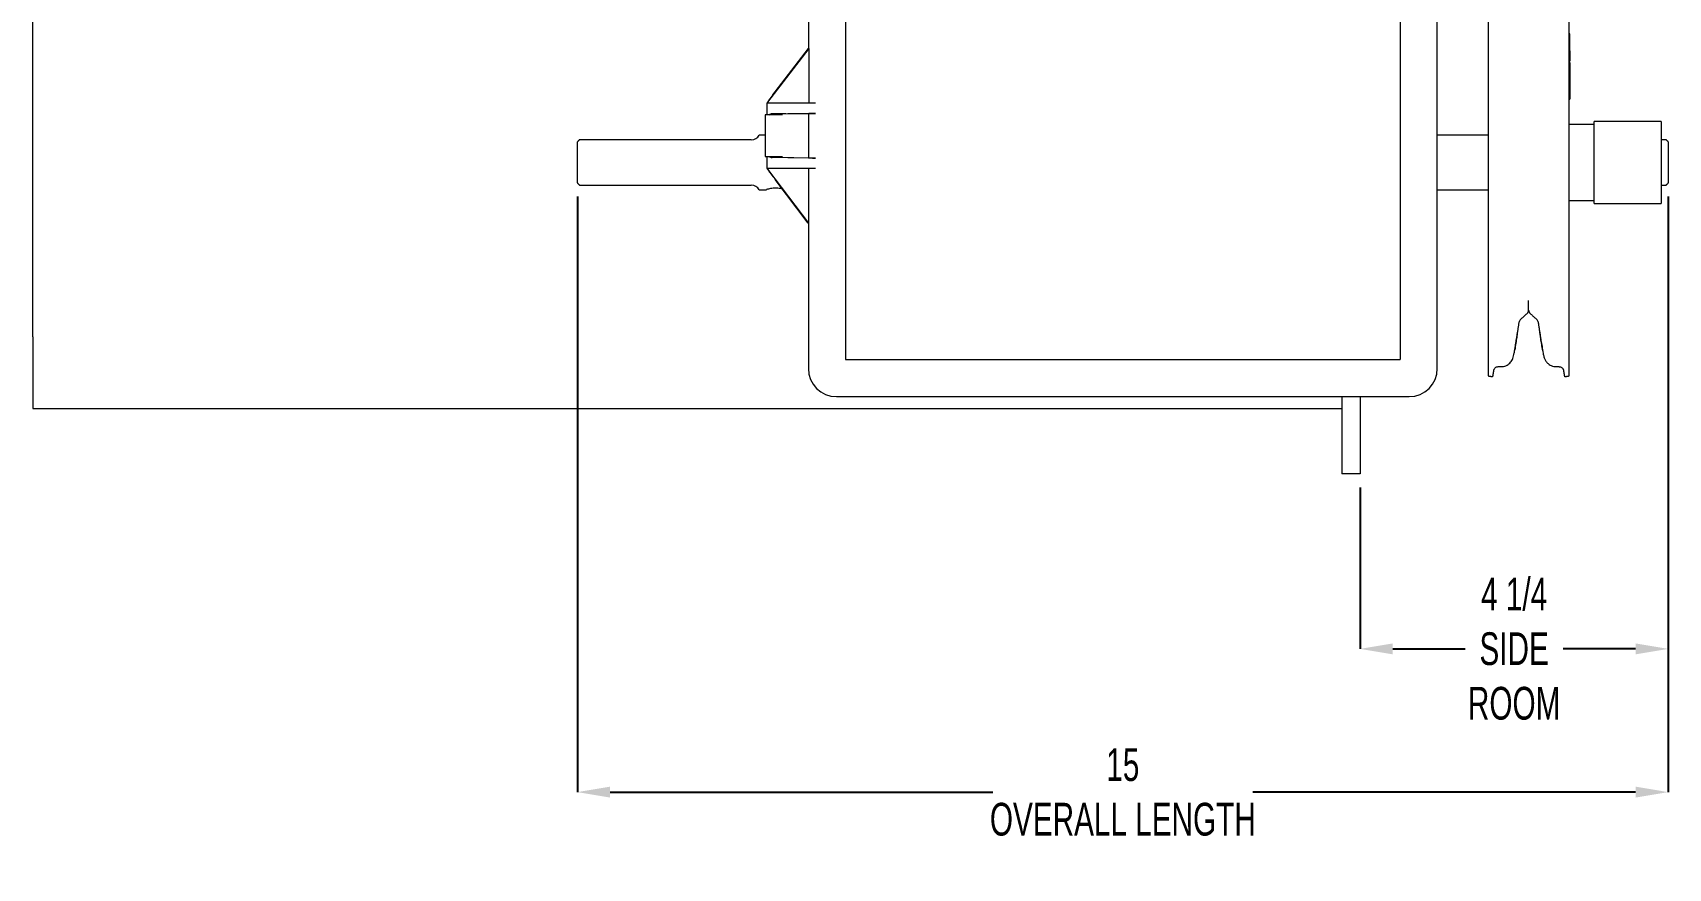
# Model space of a CAD drawing. Header units: inches. Extents: x 1.3 to 23.5, y 7.2 to 20.2.
# Drawn here: x 1.27 to 8.76, y 7.6 to 11.43 of the extents above; entities that cross this region are included whole.
import ezdxf

# ---------------------------------------------------------------- set-up
doc = ezdxf.new("R2010")
doc.units = ezdxf.units.IN
doc.header["$MEASUREMENT"] = 0
doc.header["$PDSIZE"] = -1
doc.layers.add('DIM', color=1, linetype='Continuous')
doc.styles.add('SLDTEXTSTYLE0', font='ARIAL.TTF', dxfattribs={"width": 0.65})
doc.dimstyles.new('SLDDIMSTYLE0', dxfattribs={"dimtxt": 0.15, "dimasz": 0.15, "dimexe": 0, "dimexo": 0.0625, "dimgap": 0.0375, "dimtad": 0, "dimtih": 1, "dimtoh": 1, "dimdec": 3, "dimlfac": 3, "dimrnd": 1e-09, "dimzin": 12, "dimdsep": 46, "dimtxsty": 'SLDTEXTSTYLE0', "dimsah": 1, "dimcen": 0.09, "dimadec": 0, "dimazin": 0, "dimtfac": 1, "dimtdec": 3, "dimtofl": 0, "dimtmove": 0, "dimatfit": 3, "dimfxl": 0, "dimtolj": 1, "dimtzin": 12, "dimarcsym": 0})

# ---------------------------------------------------------------- blocks, each defined once
blk = doc.blocks.new('*D8')
at = {"color": 0, "linetype": 'ByBlock', "lineweight": -2}
for p, q in [((3.7614, 10.6773), (3.7614, 7.9485)), ((8.7614, 10.6773), (8.7614, 7.9485)), ((3.9114, 7.9485), (5.6649, 7.9485)), ((8.6114, 7.9485), (6.8578, 7.9485))]:
    blk.add_line(p, q, dxfattribs=at)
at = {"color": 0, "linetype": 'ByBlock'}
for points in [[(3.7614, 7.9485), (3.9114, 7.9735), (3.9114, 7.9235)], [(8.7614, 7.9485), (8.6114, 7.9735), (8.6114, 7.9235)]]:
    blk.add_solid(points, dxfattribs=at)
at = {"layer": 'DEFPOINTS', "color": 0, "linetype": 'ByBlock'}
for p in [(3.7614, 10.7398), (8.7614, 10.7398)]:
    blk.add_point(p, dxfattribs=at)
at = {"color": 0, "linetype": 'ByBlock', "insert": (6.2614, 7.9485), "char_height": 0.15, "attachment_point": 5, "style": 'SLDTEXTSTYLE0'}
blk.add_mtext('15\\POVERALL LENGTH', dxfattribs=at)
blk = doc.blocks.new('*D10')
at = {"color": 0, "linetype": 'ByBlock', "lineweight": -2}
for p, q in [((8.7614, 10.6773), (8.7614, 8.6048)), ((7.3485, 9.3445), (7.3485, 8.6048)), ((7.4985, 8.6048), (7.83, 8.6048)), ((8.6114, 8.6048), (8.2798, 8.6048))]:
    blk.add_line(p, q, dxfattribs=at)
at = {"color": 0, "linetype": 'ByBlock'}
for points in [[(7.3485, 8.6048), (7.4985, 8.6298), (7.4985, 8.5798)], [(8.7614, 8.6048), (8.6114, 8.6298), (8.6114, 8.5798)]]:
    blk.add_solid(points, dxfattribs=at)
at = {"layer": 'DEFPOINTS', "color": 0, "linetype": 'ByBlock'}
for p in [(8.7614, 10.7398), (7.3485, 9.407)]:
    blk.add_point(p, dxfattribs=at)
at = {"color": 0, "linetype": 'ByBlock', "insert": (8.0549, 8.6048), "char_height": 0.15, "attachment_point": 5, "style": 'SLDTEXTSTYLE0'}
blk.add_mtext('4 1/4\\PSIDE\\PROOM', dxfattribs=at)

msp = doc.modelspace()

# ---------------------------------------------------------------- linework, layer by layer
at = {"color": 7, "linetype": 'Continuous', "lineweight": 15}
for p, q in [((1.265121, 10.040298), (1.265121, 16.073631)), ((4.990568, 15.264565), (4.990568, 9.931231)), ((4.820264, 13.839565), (4.820264, 11.35499)), ((7.532234, 12.485482), (7.532234, 9.931231)), ((7.702537, 9.889565), (7.702537, 11.930608)), ((7.935798, 11.812075), (7.935798, 9.918449)), ((8.306931, 9.855521), (8.306931, 11.812075)), ((8.310287, 11.345167), (8.310287, 11.423167)), ((4.822117, 11.356231), (4.63253, 11.109224)), ((4.668284, 11.156979), (4.820985, 11.355929)), ((4.82043, 11.355929), (4.820662, 11.356231)), ((4.82043, 11.356231), (4.82043, 11.355929)), ((4.821757, 11.356231), (4.82043, 11.356231)), ((4.820985, 11.355929), (4.82043, 11.355929)), ((4.822117, 11.356231), (4.821757, 11.356231)), ((4.822117, 11.356231), (4.822117, 11.106231)), ((8.310287, 11.345167), (8.310287, 11.297071)), ((8.310287, 11.291657), (8.310287, 11.21436)), ((8.310287, 11.21436), (8.310287, 11.213657)), ((8.310287, 11.213657), (8.310287, 11.14817)), ((4.630264, 11.106231), (4.630264, 11.052065)), ((4.630264, 11.106231), (4.638976, 11.106231)), ((4.63253, 11.109224), (4.63253, 11.106231)), ((4.638976, 11.106231), (4.852872, 11.106231)), ((4.657286, 11.143008), (4.668127, 11.156979)), ((4.668127, 11.156766), (4.657286, 11.142637)), ((4.657286, 11.142637), (4.657286, 11.143008)), ((4.668127, 11.156766), (4.668284, 11.156979)), ((4.668127, 11.156979), (4.668127, 11.156766)), ((4.668284, 11.156979), (4.668127, 11.156979)), ((8.310287, 11.14817), (8.310287, 11.148134)), ((8.310287, 11.14817), (8.310287, 11.123633)), ((4.701252, 11.052065), (4.621931, 11.052065)), ((4.653741, 11.056618), (4.852872, 11.058594)), ((4.820264, 11.057146), (4.726231, 11.056231)), ((4.821757, 11.057893), (4.820264, 11.057146)), ((4.820264, 11.057146), (4.820264, 10.855316)), ((8.422031, 10.646298), (8.422031, 11.021298)), ((8.728031, 11.021298), (8.728031, 10.646298)), ((3.761365, 10.739798), (3.761365, 10.927798)), ((8.761364, 10.927798), (8.761364, 10.739798)), ((4.621931, 10.860398), (4.701252, 10.860398)), ((4.630264, 10.860398), (4.630264, 10.806231)), ((4.638976, 10.806231), (4.630264, 10.806231)), ((4.632361, 10.803443), (4.632361, 10.806231)), ((4.632361, 10.803443), (4.820022, 10.556231)), ((4.852872, 10.806231), (4.638976, 10.806231)), ((4.852872, 10.853869), (4.653741, 10.855845)), ((4.726231, 10.856231), (4.820264, 10.855316)), ((4.820264, 10.855316), (4.821757, 10.85457)), ((4.821874, 10.556231), (4.821874, 10.806231)), ((4.819134, 10.556231), (4.668127, 10.755157)), ((4.819134, 10.556231), (4.820022, 10.556231)), ((4.821874, 10.556231), (4.820022, 10.556231)), ((4.820264, 10.556231), (4.820264, 9.889565)), ((8.121365, 10.157131), (8.121365, 10.200658)), ((1.265121, 10.0339), (1.265121, 10.040298)), ((1.265121, 10.0339), (1.265121, 9.706977)), ((4.990568, 9.931231), (7.532234, 9.931231)), ((7.935798, 9.918449), (7.935798, 9.855521)), ((4.948901, 9.760928), (7.573901, 9.760928)), ((7.26512, 9.760928), (7.26512, 9.406965)), ((7.348454, 9.760928), (7.348454, 9.406965)), ((7.348454, 9.406965), (7.26512, 9.406965))]:
    msp.add_line(p, q, dxfattribs=at)
for centre, radius, start, end in [((4.558613, 10.979465), 0.041667, 270, 330), ((4.558613, 10.688131), 0.041667, 30, 90), ((8.100531, 10.157131), 0.020833, 311.6736509, 0), ((8.142198, 10.157131), 0.020833, 180, 228.3263491), ((8.098796, 10.099804), 0.020833, 131.6736509, 171), ((8.143933, 10.099804), 0.020833, 9, 48.3263491), ((4.948901, 9.889565), 0.128636, 180, 270), ((7.573901, 9.889565), 0.128636, 270, 0)]:
    msp.add_arc(centre, radius, start, end, dxfattribs=at)
for centre, major_axis, ratio, start_param, end_param in [((4.670264, 11.158973), (0.041664, 0.055393), 0.00838454, 1.86945715, 2.69249085), ((4.670264, 11.056231), (0.047333, 0), 0.00872687, 0.00104473, 1.92738342), ((4.946738, 11.057874), (0.125, 0), 0.00872687, 2.42026805, 3.12413936), ((4.670264, 10.752926), (-0.041664, 0.055986), 0.0083594, 0.43949511, 1.2625288), ((4.946738, 10.854589), (0.125, 0), 0.00872687, 3.15904595, 3.86291725)]:
    msp.add_ellipse(centre, major_axis=major_axis, ratio=ratio, start_param=start_param, end_param=end_param, dxfattribs=at)
for points in [[(8.310287, 11.423167), (8.306931, 11.423167)], [(8.306931, 11.345167), (8.310287, 11.345167)], [(8.306931, 11.297071), (8.310287, 11.297071)], [(8.310287, 11.291657), (8.306931, 11.291657)], [(8.306931, 11.213657), (8.310287, 11.213657)], [(8.306931, 11.148134), (8.310287, 11.148134)], [(8.306931, 11.123633), (8.310287, 11.123633)], [(4.621931, 11.052065), (4.621931, 10.860398)], [(8.728031, 11.021298), (8.422031, 11.021298)], [(4.621931, 10.958631), (4.594698, 10.958631)], [(7.935798, 10.958631), (7.702537, 10.958631)], [(8.422031, 11.008298), (8.306931, 11.008298)], [(3.771364, 10.937798), (3.761365, 10.927798)], [(4.558614, 10.937798), (3.771364, 10.937798)], [(8.751364, 10.937798), (8.728031, 10.937798)], [(8.761364, 10.927798), (8.751364, 10.937798)], [(3.761365, 10.739798), (3.771364, 10.729798)], [(3.771364, 10.729798), (4.558614, 10.729798)], [(8.728031, 10.729798), (8.751364, 10.729798)], [(8.751364, 10.729798), (8.761364, 10.739798)], [(4.594698, 10.708965), (4.628597, 10.708965)], [(7.702537, 10.708965), (7.935798, 10.708965)], [(8.306931, 10.659298), (8.422031, 10.659298)], [(8.422031, 10.646298), (8.728031, 10.646298)], [(8.084944, 10.115365), (8.114383, 10.14157)], [(8.128346, 10.14157), (8.157785, 10.115365)], [(8.068202, 10.039817), (8.078219, 10.103063)], [(8.16451, 10.103063), (8.174758, 10.038357)], [(8.056292, 9.965556), (8.057757, 9.974753)], [(8.184972, 9.974753), (8.186437, 9.965556)], [(7.982107, 9.898089), (7.996522, 9.898089)], [(8.246207, 9.898089), (8.260599, 9.898089)], [(7.935798, 9.855521), (7.957198, 9.852131)], [(7.957198, 9.852131), (7.961956, 9.882172)], [(8.280779, 9.882138), (8.285531, 9.852131)], [(8.285531, 9.852131), (8.306931, 9.855521)], [(1.265121, 9.706977), (7.26512, 9.706977)]]:
    msp.add_open_spline(points, degree=1, dxfattribs=at)
for points, knots in [([(4.653741, 11.056618), (4.651179, 11.056118), (4.646132, 11.055134), (4.64137, 11.052201), (4.639006, 11.050855), (4.638976, 11.050837)], [0, 0, 0, 0, 0.504384612, 0.993618391, 1, 1, 1, 1]), ([(4.638976, 10.861626), (4.639006, 10.861608), (4.639887, 10.861105), (4.642397, 10.859697), (4.647177, 10.857044), (4.651324, 10.856286), (4.653741, 10.855845)], [0, 0, 0, 0, 0.00638312, 0.18465937, 0.52479149, 1, 1, 1, 1]), ([(4.700889, 10.711998), (4.69834, 10.712642), (4.692534, 10.714109), (4.680074, 10.715941), (4.666056, 10.716337), (4.652743, 10.715122), (4.641184, 10.712852), (4.632633, 10.710485), (4.628123, 10.708996), (4.628483, 10.709115), (4.628597, 10.709152)], [0, 0, 0, 0, 0.11095864, 0.2528264, 0.38984618, 0.52063611, 0.65359401, 0.7934987, 0.9347225, 1, 1, 1, 1]), ([(8.070251, 10.059302), (8.070012, 10.057173), (8.069304, 10.050869), (8.066821, 10.033341), (8.062666, 10.006034), (8.059392, 9.985229), (8.057757, 9.974842)], [0, 0, 0, 0, 0.14516568, 0.42977961, 0.71532473, 1, 1, 1, 1]), ([(8.184972, 9.974842), (8.184053, 9.980674), (8.181524, 9.996713), (8.1777, 10.021447), (8.174107, 10.045636), (8.173022, 10.05474), (8.172478, 10.059302)], [0, 0, 0, 0, 0.16030822, 0.44094913, 0.71987478, 1, 1, 1, 1]), ([(8.057757, 9.974753), (8.058673, 9.980501), (8.061193, 9.996312), (8.065081, 10.020332), (8.067172, 10.033394), (8.068201, 10.039817)], [0, 0, 0, 0, 0.22500672, 0.61890778, 1, 1, 1, 1]), ([(8.174774, 10.03836), (8.175187, 10.035734), (8.176479, 10.027521), (8.180114, 10.00518), (8.183355, 9.984885), (8.184972, 9.974753)], [0, 0, 0, 0, 0.19046579, 0.59585103, 1, 1, 1, 1]), ([(7.961904, 9.882237), (7.961891, 9.882171), (7.961861, 9.882014), (7.961958, 9.88248), (7.962221, 9.883457), (7.962879, 9.885445), (7.964646, 9.889062), (7.968446, 9.893547), (7.974416, 9.896938), (7.979394, 9.898496), (7.981895, 9.898056), (7.982001, 9.898038)], [0, 0, 0, 0, 0.05606222, 0.13350723, 0.18101484, 0.23394607, 0.35882466, 0.54882953, 0.76637835, 0.99011906, 1, 1, 1, 1]), ([(7.996517, 9.89842), (7.997425, 9.898313), (8.002668, 9.897698), (8.011731, 9.900021), (8.022526, 9.90447), (8.031347, 9.910707), (8.038547, 9.918052), (8.044439, 9.926545), (8.049158, 9.936247), (8.052927, 9.947738), (8.05502, 9.957681), (8.056027, 9.963909), (8.05629, 9.96554)], [0, 0, 0, 0, 0.02761101, 0.159449259, 0.274649168, 0.38133545, 0.483456861, 0.584689909, 0.692809231, 0.808894817, 0.949967119, 1, 1, 1, 1]), ([(8.186439, 9.96554), (8.186987, 9.962233), (8.188512, 9.953043), (8.192016, 9.939793), (8.198454, 9.925821), (8.207084, 9.914277), (8.218221, 9.90539), (8.230622, 9.900082), (8.240023, 9.897729), (8.245353, 9.898283), (8.246221, 9.898373)], [0, 0, 0, 0, 0.101602994, 0.28235605, 0.413190331, 0.565316836, 0.714947233, 0.837961783, 0.973631714, 1, 1, 1, 1]), ([(8.260619, 9.897693), (8.261901, 9.897791), (8.265284, 9.89805), (8.270169, 9.896056), (8.274532, 9.893081), (8.277464, 9.889779), (8.279255, 9.886777), (8.280189, 9.884472), (8.280581, 9.883195), (8.280752, 9.882537), (8.280852, 9.882104), (8.280879, 9.881951), (8.280811, 9.882322), (8.280769, 9.882555)], [0, 0, 0, 0, 0.10085457, 0.2660383, 0.4025006, 0.51779592, 0.61217357, 0.68065368, 0.72041177, 0.75352157, 0.79728384, 0.87302566, 1, 1, 1, 1])]:
    msp.add_open_spline(points, degree=3, knots=knots, dxfattribs=at)

# ---------------------------------------------------------------- dimensions: what is measured, and where the dimension line sits
at = {"layer": 'DIM'}
dim = msp.add_linear_dim(base=(3.761364, 7.948533), p1=(8.761364, 10.739798), p2=(3.761364, 10.739798), text='<>\\POVERALL LENGTH', dimstyle='SLDDIMSTYLE0', dxfattribs=at)
dim.commit()
dim.dimension.update_dxf_attribs({"geometry": '*D8', "text_midpoint": (6.261364, 7.948533)})
dim = msp.add_linear_dim(base=(7.348454, 8.604785), p1=(8.761364, 10.739798), p2=(7.348454, 9.406965), text='<>\\PSIDE\\PROOM', dimstyle='SLDDIMSTYLE0', override={"dimlunit": 5, "dimfrac": 2}, dxfattribs=at)
dim.commit()
dim.dimension.update_dxf_attribs({"geometry": '*D10', "text_midpoint": (8.054909, 8.604785)})

doc.saveas('drawing.dxf')
